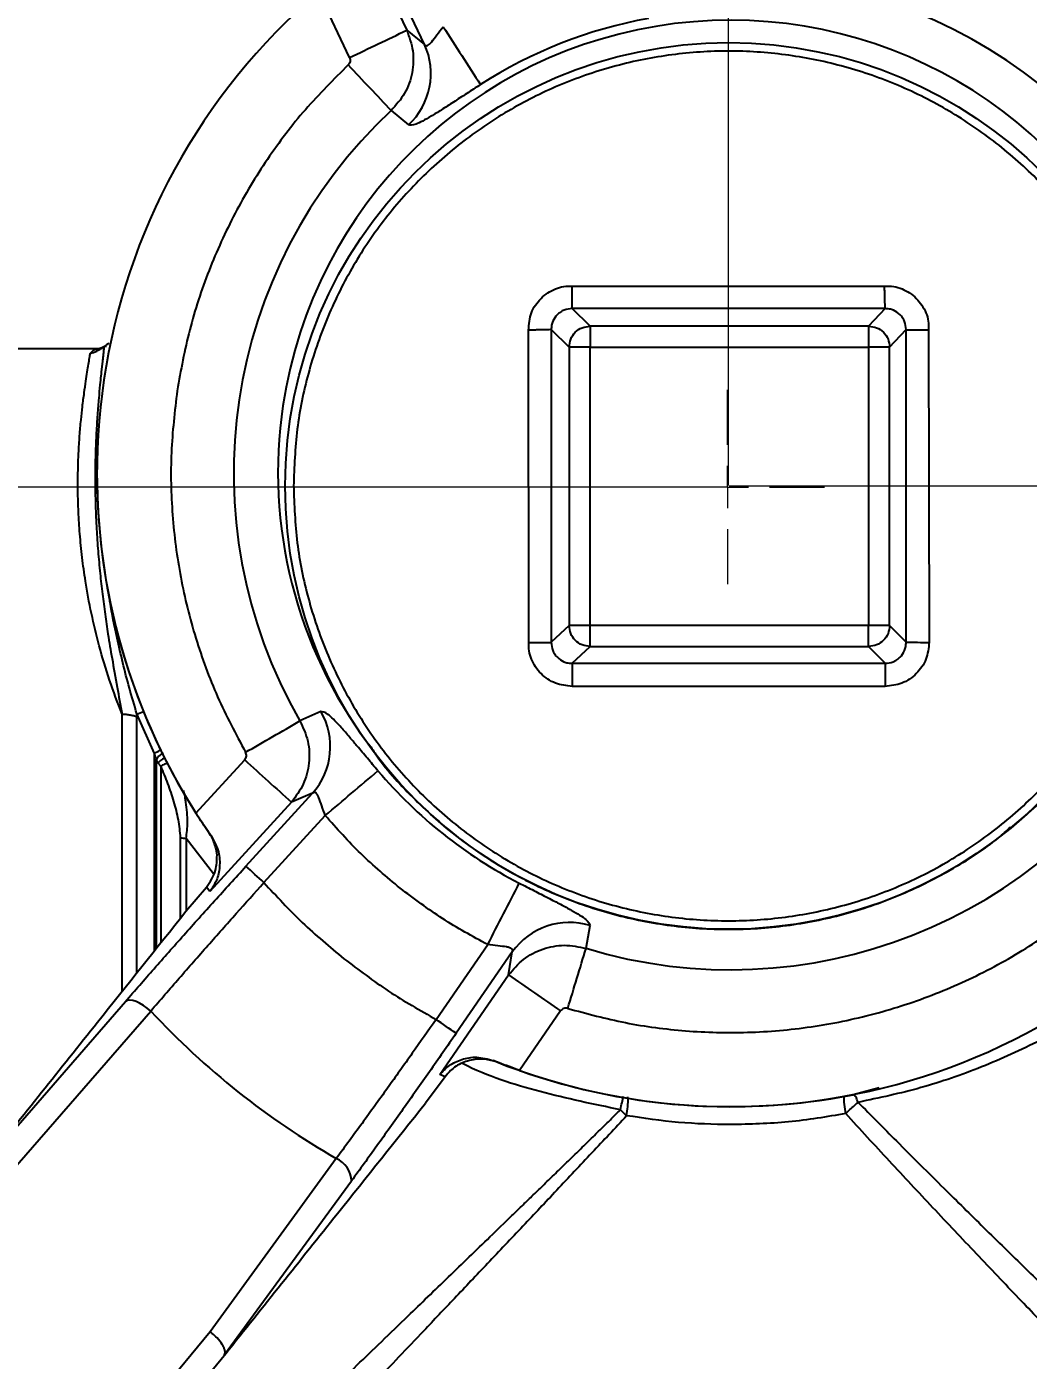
# Model space of a CAD drawing. Header units: millimetres. Extents: x 1852 to 4288, y 681 to 2404.
# Drawn here: x 2819.7 to 2938.3, y 1022.1 to 1180.1 of the extents above; entities that cross this region are included whole.
import ezdxf

# ---------------------------------------------------------------- set-up
doc = ezdxf.new("R2010")
doc.units = ezdxf.units.MM
doc.layers.add('10', color=7, linetype='Continuous', lineweight=0)
doc.layers.add('AM_5', color=3, linetype='Continuous', lineweight=25)
doc.styles.add('SLDTEXTSTYLE1', font='txt.shx', dxfattribs={"width": 0.7, "bigfont": 'gbcbig.shx'})
doc.dimstyles.new('SLDDIMSTYLE12$0', dxfattribs={"dimtxt": 12, "dimasz": 10, "dimexe": 0, "dimexo": 0.0625, "dimgap": 0.875, "dimtad": 1, "dimdec": 1, "dimlfac": 1.8, "dimrnd": 1e-09, "dimzin": 12, "dimdsep": 46, "dimtxsty": 'SLDTEXTSTYLE1', "dimcen": 0.09, "dimdle": 8.16, "dimclrd": 3, "dimclre": 3, "dimadec": 0, "dimazin": 3, "dimtfac": 1, "dimtdec": 1, "dimtofl": 0, "dimtmove": 0, "dimatfit": 3, "dimfxl": 0, "dimfrac": 2, "dimtolj": 1, "dimlwd": 5, "dimlwe": 5, "dimarcsym": 0})
doc.dimstyles.new('SLDDIMSTYLE12$3', dxfattribs={"dimtxt": 12, "dimasz": 10, "dimexe": 0, "dimexo": 0.0625, "dimgap": 0.875, "dimtad": 1, "dimdec": 1, "dimlfac": 1.8, "dimrnd": 1e-09, "dimzin": 12, "dimdsep": 46, "dimtxsty": 'SLDTEXTSTYLE1', "dimcen": 0.09, "dimdle": 8.16, "dimclrd": 3, "dimclre": 3, "dimadec": 0, "dimazin": 3, "dimtfac": 1, "dimtdec": 1, "dimtofl": 0, "dimtmove": 0, "dimatfit": 3, "dimfxl": 0, "dimfrac": 2, "dimtolj": 1, "dimlwd": 5, "dimlwe": 5, "dimarcsym": 0})

# ---------------------------------------------------------------- blocks, each defined once
blk = doc.blocks.new('SW_CENTERMARKSYMBOL_47')
at = {"layer": '10', "color": 0}
for p, q in [((0, 0.5), (0, 1.15)), ((0, 0), (0, 0.25)), ((-0.5, 0), (-1.15, 0)), ((0, 0), (-0.25, 0)), ((0, 0), (0, -0.25)), ((0, 0), (0.25, 0)), ((0.5, 0), (1.15, 0)), ((0, -0.5), (0, -1.15))]:
    blk.add_line(p, q, dxfattribs=at)
blk = doc.blocks.new('*D95')
at = {"layer": 'AM_5', "color": 3, "linetype": 'Continuous', "lineweight": 5, "transparency": 16777216}
for p, q in [((2780.03, 1160.2), (2780.03, 1310.02)), ((2892.8, 1310.02), (2790.03, 1310.02))]:
    blk.add_line(p, q, dxfattribs=at)
at = {"layer": 'AM_5', "color": 3, "lineweight": 5, "transparency": 16777216}
blk.add_line((2902.8, 1125.73), (2902.8, 1310.02), dxfattribs=at)
at = {"layer": 'AM_5', "color": 3, "transparency": 16777216}
for points in [[(2790.03, 1311.68), (2790.03, 1308.35), (2780.03, 1310.02)], [(2892.8, 1311.68), (2892.8, 1308.35), (2902.8, 1310.02)]]:
    blk.add_solid(points, dxfattribs=at)
at = {"layer": 'Defpoints', "color": 0, "transparency": 16777216}
for p in [(2780.03, 1310.02), (2780.03, 1160.13), (2902.8, 1125.67)]:
    blk.add_point(p, dxfattribs=at)
at = {"layer": 'AM_5', "color": 0, "transparency": 16777216, "insert": (2841.41, 1316.89), "char_height": 12, "attachment_point": 5, "style": 'SLDTEXTSTYLE1'}
blk.add_mtext('\\A1;123', dxfattribs=at)
blk = doc.blocks.new('*D96')
at = {"layer": 'AM_5', "color": 3, "lineweight": 5, "transparency": 16777216}
blk.add_line((2902.79, 1126.17), (2902.79, 1309.27), dxfattribs=at)
at = {"layer": 'AM_5', "color": 3, "linetype": 'Continuous', "lineweight": 5, "transparency": 16777216}
for p, q in [((2912.79, 1309.27), (3070.03, 1309.27)), ((3080.03, 1199.96), (3080.03, 1309.27))]:
    blk.add_line(p, q, dxfattribs=at)
at = {"layer": 'AM_5', "color": 3, "transparency": 16777216}
for points in [[(2912.79, 1310.93), (2912.79, 1307.6), (2902.79, 1309.27)], [(3070.03, 1310.93), (3070.03, 1307.6), (3080.03, 1309.27)]]:
    blk.add_solid(points, dxfattribs=at)
at = {"layer": 'Defpoints', "color": 0, "transparency": 16777216}
for p in [(3080.03, 1309.27), (3080.03, 1199.9), (2902.79, 1126.11)]:
    blk.add_point(p, dxfattribs=at)
at = {"layer": 'AM_5', "color": 0, "transparency": 16777216, "insert": (2991.41, 1316.14), "char_height": 12, "attachment_point": 5, "style": 'SLDTEXTSTYLE1'}
blk.add_mtext('\\A1;178', dxfattribs=at)
blk = doc.blocks.new('*D79')
at = {"layer": 'AM_5', "color": 3, "lineweight": 5, "transparency": 16777216}
blk.add_line((3196, 1243.11), (3227.25, 1243.11), dxfattribs=at)
at = {"layer": 'AM_5', "color": 3, "linetype": 'Continuous', "lineweight": 5, "transparency": 16777216}
for p, q in [((3227.25, 1233.11), (3227.25, 1135.67)), ((2902.86, 1125.67), (3227.25, 1125.67))]:
    blk.add_line(p, q, dxfattribs=at)
at = {"layer": 'AM_5', "color": 3, "transparency": 16777216}
for points in [[(3225.58, 1233.11), (3228.91, 1233.11), (3227.25, 1243.11)], [(3225.58, 1135.67), (3228.91, 1135.67), (3227.25, 1125.67)]]:
    blk.add_solid(points, dxfattribs=at)
at = {"layer": 'Defpoints', "color": 0, "transparency": 16777216}
for p in [(3195.94, 1243.11), (2902.8, 1125.67), (3227.25, 1125.67)]:
    blk.add_point(p, dxfattribs=at)
at = {"layer": 'AM_5', "color": 0, "transparency": 16777216, "insert": (3220.37, 1184.39), "char_height": 12, "attachment_point": 5, "rotation": 90, "style": 'SLDTEXTSTYLE1'}
blk.add_mtext('\\A1;115', dxfattribs=at)
blk = doc.blocks.new('*D99')
at = {"layer": 'AM_5', "color": 3, "lineweight": 5, "transparency": 16777216}
blk.add_line((2902.72, 1125.53), (2714.73, 1125.53), dxfattribs=at)
at = {"layer": 'AM_5', "color": 3, "linetype": 'Continuous', "lineweight": 5, "transparency": 16777216}
for p, q in [((2714.73, 1115.53), (2714.73, 893.92)), ((2856.98, 883.92), (2714.73, 883.92))]:
    blk.add_line(p, q, dxfattribs=at)
at = {"layer": 'AM_5', "color": 3, "transparency": 16777216}
for points in [[(2713.06, 1115.53), (2716.4, 1115.53), (2714.73, 1125.53)], [(2713.06, 893.92), (2716.4, 893.92), (2714.73, 883.92)]]:
    blk.add_solid(points, dxfattribs=at)
at = {"layer": 'Defpoints', "color": 0, "transparency": 16777216}
for p in [(2902.79, 1125.53), (2714.73, 883.92), (2857.04, 883.92)]:
    blk.add_point(p, dxfattribs=at)
at = {"layer": 'AM_5', "color": 0, "transparency": 16777216, "insert": (2707.85, 951.2), "char_height": 12, "attachment_point": 5, "rotation": 90, "style": 'SLDTEXTSTYLE1'}
blk.add_mtext('\\A1;245', dxfattribs=at)
blk = doc.blocks.new('*D80')
at = {"layer": 'AM_5', "color": 3, "linetype": 'Continuous', "lineweight": 5, "transparency": 16777216}
blk.add_line((3049.22, 1294.37), (3023.41, 1262.32), dxfattribs=at)
at = {"layer": 'AM_5', "color": 3, "lineweight": 5, "transparency": 16777216}
for p, q in [((2970.01, 1196.12), (2970.19, 1196.12)), ((2970.1, 1196.03), (2970.1, 1196.21))]:
    blk.add_line(p, q, dxfattribs=at)
at = {"layer": 'AM_5', "color": 3, "transparency": 16777216}
blk.add_solid([(3022.11, 1263.37), (3024.71, 1261.28), (3017.14, 1254.53)], dxfattribs=at)
at = {"layer": 'Defpoints', "color": 0, "transparency": 16777216}
for p in [(3017.14, 1254.53), (2923.05, 1137.71)]:
    blk.add_point(p, dxfattribs=at)
at = {"layer": 'AM_5', "color": 0, "transparency": 16777216, "insert": (3034.1, 1286.55), "char_height": 12, "attachment_point": 5, "rotation": 51.1543, "style": 'SLDTEXTSTYLE1'}
blk.add_mtext('\\A1;%%C420', dxfattribs=at)

msp = doc.modelspace()

# ---------------------------------------------------------------- linework, layer by layer
at = {"color": 7, "linetype": 'Continuous', "lineweight": 25}
for p, q in [((2858.56, 1192.58), (2864.703, 1179.639)), ((2866.798, 1177.965), (2861.78, 1188.536)), ((2857.94, 1176.414), (2854.267, 1184.153)), ((2864.703, 1179.639), (2866.798, 1177.965)), ((2862.85, 1170.124), (2864.904, 1168.425)), ((2884.294, 1149.331), (2921.264, 1149.344)), ((2886.405, 1144.601), (2884.294, 1146.668)), ((2921.328, 1146.668), (2884.294, 1146.668)), ((2921.328, 1146.668), (2919.38, 1144.601)), ((2879.147, 1107.142), (2879.112, 1144.115)), ((2881.807, 1144.181), (2883.918, 1142.114)), ((2881.807, 1144.181), (2881.807, 1107.147)), ((2919.38, 1144.601), (2886.405, 1144.601)), ((2921.868, 1142.114), (2923.812, 1144.177)), ((2923.812, 1107.152), (2923.812, 1144.177)), ((2926.474, 1144.171), (2926.55, 1107.146)), ((2828.938, 1142.209), (2829.025, 1142.216)), ((2829.025, 1142.216), (2829.147, 1142.226)), ((2829.238, 1142.436), (2829.23, 1142.33)), ((2883.918, 1142.114), (2883.918, 1109.139)), ((2886.405, 1109.144), (2886.405, 1142.119)), ((2886.405, 1142.119), (2919.38, 1142.119)), ((2919.38, 1142.119), (2919.38, 1109.144)), ((2921.868, 1109.139), (2921.868, 1142.114)), ((2828.001, 1141.901), (2817.855, 1141.901)), ((2850.301, 1125.8), (2850.301, 1125.792)), ((2883.918, 1109.139), (2881.807, 1107.147)), ((2919.38, 1109.144), (2886.405, 1109.144)), ((2923.812, 1107.152), (2921.868, 1109.139)), ((2884.298, 1104.663), (2886.405, 1106.65)), ((2886.405, 1106.65), (2919.38, 1106.65)), ((2919.38, 1106.65), (2921.324, 1104.663)), ((2884.298, 1104.663), (2921.324, 1104.663)), ((2921.324, 1101.92), (2884.298, 1101.92)), ((2832.759, 1098.331), (2832.758, 1098.66)), ((2834.84, 1094), (2832.758, 1098.66)), ((2854.528, 1098.95), (2852.054, 1097.846)), ((2834.84, 1093.97), (2834.84, 1094)), ((2834.849, 1093.967), (2834.84, 1094)), ((2835.288, 1092.854), (2835.09, 1093.135)), ((2839.745, 1086.912), (2845.517, 1093.238)), ((2835.589, 1092.47), (2835.288, 1092.854)), ((2845.664, 1080.632), (2853.551, 1089.275)), ((2853.551, 1089.275), (2851.047, 1088.207)), ((2851.047, 1088.207), (2841.393, 1077.629)), ((2847.795, 1078.692), (2855.047, 1086.639)), ((2841.826, 1079.711), (2838.576, 1083.929)), ((2841.344, 1084.49), (2841.568, 1084.183)), ((2842.124, 1082.698), (2842.121, 1082.702)), ((2842.236, 1081.945), (2842.124, 1082.698)), ((2838.563, 1075.298), (2841.006, 1078.159)), ((2841.393, 1077.629), (2841.006, 1078.159)), ((2885.923, 1070.911), (2886.402, 1073.6)), ((2868.173, 1062.486), (2874.283, 1071.341)), ((2877.194, 1070.472), (2870.549, 1060.842)), ((2876.757, 1067.761), (2877.194, 1070.472)), ((2868.624, 1055.974), (2876.757, 1067.761)), ((2814.72, 1045.388), (2831.405, 1064.625)), ((2817.74, 1044.321), (2834.397, 1063.483)), ((2882.918, 1063.493), (2878.055, 1056.446)), ((2873.929, 1057.787), (2872.998, 1057.788)), ((2873.934, 1057.785), (2873.929, 1057.787)), ((2875.346, 1057.449), (2873.934, 1057.785)), ((2874.983, 1057.609), (2875.346, 1057.449)), ((2869.245, 1055.7), (2866.916, 1052.561)), ((2869.245, 1055.7), (2868.624, 1055.974)), ((2920.62, 1054.391), (2917.545, 1053.573)), ((2917.545, 1053.573), (2917.545, 1053.573)), ((2890, 1051.784), (2890.451, 1051.359)), ((2890.451, 1051.359), (2890.725, 1051.088)), ((2916.664, 1051.334), (2916.974, 1051.637)), ((2856.362, 1046.014), (2841.418, 1025.49)), ((2843.142, 1022.784), (2858.153, 1043.353)), ((2841.418, 1025.49), (2819.705, 999.205)), ((2826.839, 1003.074), (2843.28, 1022.932))]:
    msp.add_line(p, q, dxfattribs=at)
at = {"color": 7, "linetype": 'Continuous', "lineweight": 25, "flags": 128}
for points in [[(2886.405, 1144.601), (2886.405, 1144.513), (2886.405, 1144.344), (2886.405, 1144.101), (2886.405, 1143.791), (2886.405, 1143.425), (2886.405, 1143.015), (2886.405, 1142.575), (2886.405, 1142.119)], [(2919.38, 1144.601), (2919.38, 1144.513), (2919.38, 1144.344), (2919.38, 1144.101), (2919.38, 1143.791), (2919.38, 1143.425), (2919.38, 1143.015), (2919.38, 1142.575), (2919.38, 1142.119)], [(2886.405, 1106.65), (2886.405, 1106.737), (2886.405, 1106.906), (2886.405, 1107.15), (2886.405, 1107.461), (2886.405, 1107.83), (2886.405, 1108.242), (2886.405, 1108.685), (2886.405, 1109.144)], [(2919.38, 1106.65), (2919.38, 1106.737), (2919.38, 1106.906), (2919.38, 1107.15), (2919.38, 1107.461), (2919.38, 1107.83), (2919.38, 1108.242), (2919.38, 1108.685), (2919.38, 1109.144)], [(2884.298, 1104.663), (2884.298, 1104.567), (2884.298, 1104.382), (2884.298, 1104.114), (2884.298, 1103.771), (2884.298, 1103.366), (2884.298, 1102.912), (2884.298, 1102.425), (2884.298, 1101.92)], [(2921.324, 1104.663), (2921.324, 1104.567), (2921.324, 1104.382), (2921.324, 1104.114), (2921.324, 1103.771), (2921.324, 1103.366), (2921.324, 1102.912), (2921.324, 1102.425), (2921.324, 1101.92)], [(2830.991, 1065.808), (2830.991, 1068.813), (2830.991, 1073.946), (2830.991, 1079.046), (2830.991, 1084.089), (2830.991, 1089.051), (2830.991, 1093.909), (2830.991, 1098.64)], [(2832.759, 1068.028), (2832.759, 1068.036), (2832.759, 1073.248), (2832.759, 1078.428), (2832.759, 1083.552), (2832.759, 1088.593), (2832.759, 1093.528), (2832.759, 1098.331)], [(2834.84, 1070.642), (2834.84, 1074.234), (2834.84, 1079.286), (2834.84, 1084.275), (2834.84, 1089.179), (2834.84, 1093.97)], [(2835.09, 1070.955), (2835.09, 1073.683), (2835.09, 1078.656), (2835.09, 1083.572), (2835.09, 1088.406), (2835.09, 1093.135)], [(2835.589, 1092.47), (2835.589, 1087.578), (2835.589, 1082.576), (2835.589, 1077.491), (2835.589, 1072.35), (2835.589, 1071.574)], [(2837.921, 1074.513), (2837.921, 1079.069), (2837.921, 1084.002)], [(2838.576, 1083.929), (2838.576, 1079.018), (2838.576, 1075.324)], [(2834.397, 1063.483), (2833.967, 1063.839), (2833.521, 1064.152), (2833.076, 1064.41), (2832.648, 1064.603), (2832.253, 1064.724), (2831.906, 1064.768), (2831.62, 1064.735), (2831.405, 1064.625)]]:
    msp.add_lwpolyline(points, dxfattribs=at)
at = {"color": 7, "linetype": 'Continuous', "lineweight": 25}
msp.add_circle((2902.801, 1125.667), 52.5, dxfattribs=at)
for centre, radius, start, end in [((2903.027, 1127.167), 75, 10.54851, 92.46086), ((2903.027, 1127.178), 58.809, 13.09228, 89.91829), ((2903.027, 1127.167), 75, 130.5515, 212.46111), ((2903.027, 1127.258), 53.574, 308.26934, 171.50515), ((4861.59, 2461.308), 2368.967, 212.741266, 212.938789), ((2903.027, 1127.241), 54.664, 100.22856, 122.78193), ((2381.034, 2185.341), 1115.963, 295.299462, 295.684155), ((2859.279, 1174.5), 8.279, 312.79782, 24.74766), ((4106.149, 2341.329), 1708.073, 223.040922, 223.289717), ((2903.026, 1127.178), 58.809, 133.09211, 209.9183), ((2885.866, 776.583), 365.536, 89.91553, 90.30529), ((2919.925, 782.332), 359.787, 89.69056, 90.08686), ((2903.027, 1127.258), 53.574, 171.50512, 216.90515), ((2903.027, 1127.154), 75, 179.85416, 214.67082), ((2885.866, 743.608), 365.536, 89.91553, 90.30529), ((2919.925, 749.357), 359.787, 89.69056, 90.08686), ((2925.95, 1502.912), 395.766, 269.69056, 270.08686), ((2821.721, 1127.952), 31.302, 290.645, 292.15846), ((2167.276, 2275.995), 1362.702, 299.853963, 300.166528), ((2847.377, 1094.785), 8.275, 318.25455, 30.22182), ((2903.027, 1127.178), 58.81, 253.09221, 329.91815), ((2834.443, 1092.91), 1.132, 68.96163, 69.4452), ((3756.213, 2088.786), 1349.252, 227.54871, 227.866183), ((1754.173, 2390.637), 1706.557, 310.172067, 310.447019), ((2903.027, 1127.241), 54.664, 220.22866, 242.78205), ((2903.027, 1127.167), 75, 250.55137, 332.45778), ((2496.621, 694.97), 520.16, 47.53594, 47.85337), ((330.763, 2381.436), 2861.092, 332.748286, 332.912361), ((2883.953, 1065.693), 8.278, 72.79245, 144.73438), ((-1039.872, 2258.062), 4101.365, 343.070862, 343.174801), ((3575.928, 2070.648), 1222.547, 235.11742, 235.46867), ((2903.027, 1127.235), 93.672, 222.88982, 240.12065), ((2601.188, 674.289), 471.146, 55.13015, 55.48148), ((2903.027, 1127.154), 75, 248.34145, 281.16149), ((2855.096, 1043.23), 3.059, 2.31011, 65.56225)]:
    msp.add_arc(centre, radius, start, end, dxfattribs=at)
for points, knots in [([(2902.594, 956.935), (2905.154, 956.96), (2908.734, 956.995), (2914.004, 957.274), (2918.468, 957.609), (2923.784, 958.175), (2929.353, 958.948), (2935.167, 959.958), (2941.138, 961.214), (2947.214, 962.725), (2953.352, 964.495), (2959.517, 966.53), (2965.681, 968.829), (2971.817, 971.394), (2977.906, 974.225), (2983.925, 977.319), (2989.858, 980.673), (2995.687, 984.285), (3001.397, 988.151), (3006.972, 992.265), (3012.4, 996.622), (3017.665, 1001.216), (3022.757, 1006.041), (3027.661, 1011.089), (3032.368, 1016.352), (3036.866, 1021.822), (3041.144, 1027.49), (3045.193, 1033.347), (3049.003, 1039.384), (3052.564, 1045.589), (3055.87, 1051.954), (3058.91, 1058.467), (3061.68, 1065.116), (3064.17, 1071.89), (3066.375, 1078.778), (3068.29, 1085.767), (3069.909, 1092.844), (3071.226, 1099.998), (3072.239, 1107.215), (3072.944, 1114.482), (3073.337, 1121.786), (3073.415, 1129.114), (3073.178, 1136.452), (3072.624, 1143.787), (3071.752, 1151.105), (3070.562, 1158.392), (3069.054, 1165.634), (3067.229, 1172.819), (3065.088, 1179.932), (3062.634, 1186.959), (3059.87, 1193.888), (3056.797, 1200.704), (3053.42, 1207.395), (3049.742, 1213.947), (3045.768, 1220.347), (3041.503, 1226.582), (3036.952, 1232.64), (3032.12, 1238.508), (3027.013, 1244.175), (3021.637, 1249.627), (3016.19, 1254.675), (3010.717, 1259.327), (3005.258, 1263.597), (2999.633, 1267.639), (2993.852, 1271.447), (2987.924, 1275.016), (2981.862, 1278.338), (2975.676, 1281.408), (2969.38, 1284.221), (2962.986, 1286.773), (2956.511, 1289.059), (2949.973, 1291.076), (2943.398, 1292.818), (2936.825, 1294.283), (2930.331, 1295.465), (2924.042, 1296.362), (2918.518, 1296.945), (2913.635, 1297.313), (2908.811, 1297.552), (2902.837, 1297.67), (2897.32, 1297.559), (2892.051, 1297.287), (2887.587, 1296.95), (2882.27, 1296.385), (2876.701, 1295.612), (2870.888, 1294.602), (2864.917, 1293.345), (2858.841, 1291.835), (2852.703, 1290.064), (2846.538, 1288.03), (2840.374, 1285.73), (2834.237, 1283.165), (2828.149, 1280.335), (2822.13, 1277.241), (2816.197, 1273.886), (2810.368, 1270.274), (2804.658, 1266.409), (2799.082, 1262.295), (2793.655, 1257.937), (2788.389, 1253.343), (2783.298, 1248.519), (2778.393, 1243.471), (2773.686, 1238.208), (2769.189, 1232.738), (2764.91, 1227.07), (2760.862, 1221.213), (2757.052, 1215.176), (2753.49, 1208.97), (2750.185, 1202.605), (2747.143, 1196.093), (2744.381, 1189.442), (2742.044, 1183.16), (2740.765, 1179.055), (2740.202, 1177.246)], [0, 0, 0, 0, 0.01020738, 0.01427401, 0.02103699, 0.02805607, 0.03558666, 0.0434511, 0.05157826, 0.05991132, 0.06840986, 0.07704394, 0.08579098, 0.09463359, 0.10355821, 0.11255405, 0.12161242, 0.13072624, 0.1398897, 0.14909794, 0.15834689, 0.16763314, 0.17695375, 0.18630622, 0.19568842, 0.20509849, 0.21453484, 0.22399606, 0.23348097, 0.24298851, 0.25251779, 0.26206801, 0.27163852, 0.28122873, 0.29083816, 0.30046642, 0.31011319, 0.31977821, 0.32946132, 0.33916239, 0.34888138, 0.35861831, 0.36837328, 0.37814642, 0.38793798, 0.39774825, 0.40757761, 0.41742653, 0.42729557, 0.4371854, 0.4470968, 0.45703069, 0.46698816, 0.47697044, 0.48697902, 0.49701559, 0.50708218, 0.51718117, 0.52731537, 0.53748817, 0.54770366, 0.5569145, 0.56612256, 0.57532659, 0.5845258, 0.59371913, 0.60290519, 0.61208206, 0.62124705, 0.63039624, 0.63952364, 0.64861966, 0.65766788, 0.66663751, 0.67546331, 0.68397889, 0.69196332, 0.69760555, 0.70350123, 0.71121989, 0.72142727, 0.72549391, 0.73225688, 0.73927596, 0.74680655, 0.754671, 0.76279816, 0.77113122, 0.77962976, 0.78826384, 0.79701087, 0.80585349, 0.81477811, 0.82377394, 0.83283231, 0.84194614, 0.85110959, 0.86031783, 0.86956679, 0.87885303, 0.88817364, 0.89752611, 0.90690831, 0.91631839, 0.92575473, 0.93521596, 0.94470086, 0.95420841, 0.96373768, 0.97328791, 0.98285841, 0.99244862, 1, 1, 1, 1]), ([(2903.41, 1277.624), (2905.811, 1277.587), (2909.169, 1277.535), (2914.112, 1277.231), (2918.301, 1276.874), (2923.288, 1276.283), (2928.509, 1275.483), (2933.955, 1274.445), (2939.543, 1273.162), (2945.223, 1271.623), (2950.951, 1269.825), (2956.694, 1267.765), (2962.425, 1265.441), (2968.117, 1262.853), (2973.749, 1260.003), (2979.301, 1256.893), (2984.754, 1253.527), (2990.091, 1249.907), (2995.297, 1246.04), (3000.356, 1241.932), (3005.254, 1237.587), (3009.977, 1233.015), (3014.513, 1228.221), (3018.849, 1223.216), (3022.974, 1218.007), (3026.876, 1212.603), (3030.545, 1207.016), (3033.972, 1201.255), (3037.146, 1195.331), (3040.06, 1189.256), (3042.704, 1183.041), (3045.072, 1176.699), (3047.157, 1170.242), (3048.952, 1163.683), (3050.452, 1157.034), (3051.65, 1150.31), (3052.547, 1143.525), (3053.122, 1136.691), (3053.397, 1130.624), (3053.345, 1126.84), (3053.324, 1125.347)], [0, 0, 0, 0, 0.0302952, 0.0423856, 0.0624901, 0.08336, 0.1057536, 0.1291426, 0.1533151, 0.1781023, 0.2033838, 0.2290707, 0.2550958, 0.2814075, 0.3079654, 0.3347376, 0.3616982, 0.3888263, 0.4161047, 0.4435189, 0.4710571, 0.4987089, 0.526466, 0.5543209, 0.5822674, 0.6103001, 0.6384144, 0.6666062, 0.6948723, 0.7232096, 0.7516156, 0.7800883, 0.8086258, 0.8372268, 0.86589, 0.8946146, 0.9234, 0.9522458, 0.9811519, 1, 1, 1, 1]), ([(2794.443, 1023.343), (2793.482, 1024.343), (2790.993, 1026.936), (2787.211, 1031.349), (2783.08, 1036.552), (2779.179, 1041.957), (2775.509, 1047.544), (2772.083, 1053.305), (2768.909, 1059.228), (2765.995, 1065.304), (2763.35, 1071.518), (2760.982, 1077.861), (2758.898, 1084.318), (2757.103, 1090.877), (2755.603, 1097.525), (2754.404, 1104.249), (2753.51, 1111.035), (2752.924, 1117.869), (2752.651, 1124.737), (2752.692, 1131.624), (2753.049, 1138.517), (2753.724, 1145.401), (2754.718, 1152.261), (2756.029, 1159.083), (2757.658, 1165.852), (2759.604, 1172.554), (2761.864, 1179.173), (2764.436, 1185.697), (2767.317, 1192.11), (2770.503, 1198.397), (2773.991, 1204.546), (2777.776, 1210.542), (2781.852, 1216.371), (2786.215, 1222.02), (2790.859, 1227.476), (2795.778, 1232.725), (2800.787, 1237.581), (2805.842, 1242.053), (2810.901, 1246.151), (2816.127, 1250.027), (2821.521, 1253.658), (2825.997, 1256.456), (2828.722, 1257.952), (2829.548, 1258.406)], [0, 0, 0, 0, 0.0151775, 0.0393292, 0.0635604, 0.0878663, 0.1122429, 0.1366868, 0.161195, 0.1857649, 0.2103945, 0.2350819, 0.2598255, 0.2846241, 0.3094766, 0.3343824, 0.3593409, 0.3843518, 0.409415, 0.4345306, 0.4596989, 0.4849206, 0.5101965, 0.5355275, 0.5609152, 0.5863611, 0.6118672, 0.6374358, 0.6630699, 0.6887726, 0.714548, 0.7404006, 0.7663359, 0.7923603, 0.8184816, 0.8447092, 0.8710544, 0.8948026, 0.918543, 0.942272, 0.9659875, 0.9896862, 1, 1, 1, 1]), ([(2967.541, 1142.168), (2966.94, 1144.435), (2965.725, 1149.02), (2962.953, 1155.671), (2959.438, 1162.148), (2955.123, 1168.304), (2950.062, 1174.011), (2944.347, 1179.121), (2938.082, 1183.538), (2931.383, 1187.184), (2924.413, 1190.003), (2917.311, 1191.969), (2910.207, 1193.173), (2905.466, 1193.325), (2903.121, 1193.401)], [0, 0, 0, 0, 0.079193, 0.1601594, 0.2427828, 0.3278545, 0.4136411, 0.5, 0.5863536, 0.6721403, 0.7572171, 0.8398354, 0.9208043, 1, 1, 1, 1]), ([(2866.798, 1177.965), (2866.849, 1177.905), (2866.949, 1177.787), (2867.155, 1177.804), (2867.392, 1177.972), (2867.752, 1178.369), (2868.269, 1179.095), (2868.754, 1179.736), (2869, 1180.061)], [0, 0, 0, 0, 0.1251651, 0.2440023, 0.362149, 0.4834229, 0.7377951, 1, 1, 1, 1]), ([(2864.703, 1179.639), (2864.994, 1178.83), (2865.577, 1177.209), (2865.439, 1174.586), (2864.588, 1172.084), (2863.43, 1170.778), (2862.85, 1170.124)], [0, 0, 0, 0, 0.248705, 0.4981896, 0.7483774, 1, 1, 1, 1]), ([(2857.776, 1175.534), (2856.041, 1173.803), (2852.557, 1170.329), (2848.093, 1164.402), (2844.254, 1158.022), (2841.182, 1151.24), (2838.838, 1144.2), (2837.956, 1139.359), (2837.517, 1136.949)], [0, 0, 0, 0, 0.1654437, 0.332195, 0.5, 0.6677943, 0.834551, 1, 1, 1, 1]), ([(2857.94, 1176.414), (2857.968, 1176.339), (2858.023, 1176.188), (2858.013, 1175.945), (2857.935, 1175.714), (2857.829, 1175.594), (2857.776, 1175.534)], [0, 0, 0, 0, 0.25014978, 0.49937143, 0.74925837, 1, 1, 1, 1]), ([(2873.429, 1173.199), (2872.882, 1172.846), (2871.775, 1172.131), (2870.209, 1171.114), (2868.78, 1170.19), (2867.556, 1169.428), (2866.548, 1168.853), (2865.477, 1168.338), (2865.133, 1168.39), (2864.904, 1168.425)], [0, 0, 0, 0, 0.1235233, 0.2501507, 0.3747805, 0.5002123, 0.6235234, 0.7497125, 1, 1, 1, 1]), ([(2879.112, 1144.115), (2879.168, 1144.822), (2879.279, 1146.216), (2880.516, 1147.968), (2881.952, 1148.936), (2883.27, 1149.342), (2883.954, 1149.335), (2884.294, 1149.331)], [0, 0, 0, 0, 0.2548061, 0.5030235, 0.7512335, 0.8766037, 1, 1, 1, 1]), ([(2921.328, 1146.668), (2921.327, 1146.732), (2921.325, 1146.863), (2921.311, 1147.456), (2921.295, 1148.139), (2921.279, 1148.779), (2921.269, 1149.15), (2921.264, 1149.344)], [0, 0, 0, 0, 0.2386603, 0.491323, 0.7193143, 0.8531728, 1, 1, 1, 1]), ([(2921.264, 1149.344), (2921.63, 1149.343), (2922.336, 1149.342), (2923.673, 1148.936), (2925.121, 1147.964), (2926.088, 1146.513), (2926.495, 1145.196), (2926.481, 1144.511), (2926.474, 1144.171)], [0, 0, 0, 0, 0.1326034, 0.256109, 0.503904, 0.7516959, 0.877002, 1, 1, 1, 1]), ([(2884.294, 1146.668), (2883.967, 1146.636), (2883.474, 1146.588), (2882.892, 1146.274), (2882.391, 1145.868), (2882.027, 1145.317), (2881.832, 1144.69), (2881.816, 1144.353), (2881.807, 1144.181)], [0, 0, 0, 0, 0.2493138, 0.3761129, 0.5001652, 0.7410461, 0.8682365, 1, 1, 1, 1]), ([(2923.812, 1144.177), (2923.781, 1144.504), (2923.733, 1144.997), (2923.419, 1145.579), (2923.014, 1146.081), (2922.462, 1146.447), (2921.835, 1146.643), (2921.498, 1146.659), (2921.328, 1146.668)], [0, 0, 0, 0, 0.2493268, 0.3762956, 0.5001656, 0.7420044, 0.8689622, 1, 1, 1, 1]), ([(2881.807, 1144.181), (2881.74, 1144.179), (2881.603, 1144.176), (2880.996, 1144.162), (2880.312, 1144.145), (2879.679, 1144.129), (2879.308, 1144.12), (2879.112, 1144.115)], [0, 0, 0, 0, 0.2438999, 0.4992707, 0.7200727, 0.8527413, 1, 1, 1, 1]), ([(2827.222, 1141.367), (2827.49, 1141.447), (2828.031, 1141.607), (2828.478, 1141.907), (2828.703, 1142.058)], [0, 0, 0, 0, 0.4960276, 1, 1, 1, 1]), ([(2828.841, 1142.152), (2828.838, 1142.097), (2828.832, 1141.984), (2828.812, 1141.741), (2828.782, 1141.432), (2828.742, 1141.049), (2828.691, 1140.585), (2828.631, 1140.034), (2828.562, 1139.409), (2828.477, 1138.625), (2828.367, 1137.555), (2828.226, 1136.049), (2828.075, 1134.156), (2827.939, 1131.954), (2827.836, 1129.413), (2827.796, 1126.547), (2827.84, 1123.548), (2827.962, 1120.688), (2828.145, 1117.986), (2828.378, 1115.414), (2828.657, 1112.912), (2828.969, 1110.518), (2829.347, 1107.977), (2829.827, 1105.11), (2830.405, 1101.939), (2830.8, 1099.715), (2830.991, 1098.64)], [0, 0, 0, 0, 0.0257976, 0.0525021, 0.0801114, 0.1086272, 0.1380565, 0.1683988, 0.199647, 0.2289254, 0.270324, 0.3238538, 0.3815482, 0.4374253, 0.4959393, 0.5596207, 0.6187306, 0.6691438, 0.7133369, 0.7562168, 0.7942673, 0.8305957, 0.8651667, 0.9070886, 0.9551301, 1, 1, 1, 1]), ([(2828.848, 1142.166), (2828.733, 1142.094), (2828.466, 1141.928), (2828.169, 1141.911), (2828, 1141.901)], [0, 0, 0, 0, 0.4312617, 1, 1, 1, 1]), ([(2828.703, 1142.058), (2828.723, 1142.073), (2828.749, 1142.092), (2828.799, 1142.125), (2828.824, 1142.141), (2828.835, 1142.149), (2828.841, 1142.152)], [0, 0, 0, 0, 0.6302652, 0.8372339, 0.9218731, 1, 1, 1, 1]), ([(2828.938, 1142.209), (2828.922, 1142.2), (2828.889, 1142.181), (2828.857, 1142.162), (2828.841, 1142.152)], [0, 0, 0, 0, 0.5015917, 1, 1, 1, 1]), ([(2829.461, 1142.536), (2829.398, 1142.516), (2829.321, 1142.492), (2829.142, 1142.35), (2829.075, 1142.299), (2829.029, 1142.266), (2828.995, 1142.244), (2828.965, 1142.225), (2828.947, 1142.214), (2828.938, 1142.209)], [0, 0, 0, 0, 0.68680521, 0.84065517, 0.91063067, 0.9556871, 0.97981517, 0.98992374, 1, 1, 1, 1]), ([(2830.991, 1098.64), (2830.481, 1099.986), (2829.45, 1102.707), (2828.269, 1106.696), (2827.324, 1110.622), (2826.684, 1114.111), (2826.253, 1117.246), (2825.983, 1119.99), (2825.823, 1122.614), (2825.755, 1125.127), (2825.768, 1127.436), (2825.846, 1129.624), (2825.97, 1131.628), (2826.13, 1133.461), (2826.316, 1135.172), (2826.513, 1136.712), (2826.71, 1138.07), (2826.885, 1139.195), (2827.034, 1140.123), (2827.153, 1140.868), (2827.199, 1141.204), (2827.222, 1141.367)], [0, 0, 0, 0, 0.061871, 0.1250645, 0.1864714, 0.2501378, 0.2985674, 0.3490617, 0.3985754, 0.4478077, 0.5000979, 0.5463983, 0.5979911, 0.6485796, 0.6949368, 0.750549, 0.802481, 0.8511011, 0.9012638, 0.9521004, 1, 1, 1, 1]), ([(2827.222, 1141.367), (2827.376, 1141.532), (2827.665, 1141.842), (2827.894, 1141.874), (2828.001, 1141.889)], [0, 0, 0, 0, 0.5314607, 1, 1, 1, 1]), ([(2837.517, 1136.949), (2837.233, 1134.515), (2836.662, 1129.628), (2836.846, 1122.21), (2837.802, 1114.826), (2839.609, 1107.603), (2842.147, 1100.63), (2844.463, 1096.29), (2845.617, 1094.128)], [0, 0, 0, 0, 0.16544369, 0.33219497, 0.49999998, 0.6677943, 0.83455097, 1, 1, 1, 1]), ([(2732.724, 1128.427), (2732.708, 1127.435), (2732.652, 1123.996), (2732.888, 1118.107), (2733.427, 1110.773), (2734.303, 1103.455), (2735.493, 1096.168), (2737.001, 1088.925), (2738.826, 1081.741), (2740.966, 1074.628), (2743.42, 1067.6), (2746.185, 1060.672), (2749.258, 1053.855), (2752.635, 1047.165), (2756.313, 1040.613), (2760.286, 1034.213), (2764.551, 1027.978), (2769.102, 1021.919), (2773.934, 1016.051), (2779.041, 1010.385), (2784.418, 1004.932), (2789.865, 999.885), (2795.338, 995.232), (2800.796, 990.963), (2806.421, 986.921), (2812.203, 983.112), (2818.13, 979.544), (2824.193, 976.222), (2830.378, 973.152), (2836.675, 970.338), (2843.069, 967.786), (2849.544, 965.5), (2856.082, 963.484), (2862.657, 961.741), (2869.229, 960.277), (2875.723, 959.095), (2882.013, 958.198), (2887.536, 957.614), (2892.419, 957.248), (2897.243, 957.001), (2900.658, 956.959), (2902.594, 956.935)], [0, 0, 0, 0, 0.01109766, 0.03845632, 0.06586598, 0.09332727, 0.12084104, 0.14840835, 0.17603052, 0.20370911, 0.23144601, 0.25924341, 0.28710389, 0.31503048, 0.34302669, 0.37109662, 0.39924508, 0.42747773, 0.45580122, 0.48422349, 0.51275401, 0.54140426, 0.56723687, 0.59306169, 0.61887522, 0.6446752, 0.67045871, 0.69622182, 0.72195917, 0.74766321, 0.77332291, 0.7989215, 0.8244321, 0.84980864, 0.87496476, 0.89971751, 0.9236002, 0.94599323, 0.96181736, 0.97835234, 1, 1, 1, 1]), ([(2832.758, 1098.66), (2832.453, 1099.688), (2831.839, 1101.761), (2831.07, 1104.739), (2830.289, 1108.144), (2829.755, 1110.752), (2829.529, 1112.294), (2829.499, 1112.496)], [0, 0, 0, 0, 0.2086078, 0.4204927, 0.6329881, 0.9518433, 1, 1, 1, 1]), ([(2884.298, 1101.92), (2883.615, 1101.998), (2882.249, 1102.153), (2880.505, 1103.357), (2879.535, 1104.798), (2879.127, 1106.117), (2879.14, 1106.803), (2879.147, 1107.142)], [0, 0, 0, 0, 0.2495155, 0.4993463, 0.7494031, 0.8758585, 1, 1, 1, 1]), ([(2879.147, 1107.142), (2879.466, 1107.142), (2880.126, 1107.142), (2880.983, 1107.144), (2881.608, 1107.145), (2881.743, 1107.147), (2881.807, 1107.147)], [0, 0, 0, 0, 0.2426841, 0.5013251, 0.7592367, 1, 1, 1, 1]), ([(2881.807, 1107.147), (2881.839, 1106.82), (2881.888, 1106.327), (2882.204, 1105.746), (2882.61, 1105.246), (2883.161, 1104.883), (2883.788, 1104.687), (2884.126, 1104.671), (2884.298, 1104.663)], [0, 0, 0, 0, 0.2493016, 0.375853, 0.5001539, 0.7402565, 0.8676627, 1, 1, 1, 1]), ([(2921.324, 1104.663), (2921.651, 1104.695), (2922.144, 1104.743), (2922.725, 1105.059), (2923.226, 1105.464), (2923.591, 1106.016), (2923.787, 1106.643), (2923.804, 1106.98), (2923.812, 1107.152)], [0, 0, 0, 0, 0.2493148, 0.376036, 0.5001542, 0.7412291, 0.8683988, 1, 1, 1, 1]), ([(2926.55, 1107.146), (2926.472, 1106.462), (2926.316, 1105.092), (2925.109, 1103.36), (2923.378, 1102.154), (2922.008, 1101.998), (2921.324, 1101.92)], [0, 0, 0, 0, 0.2498541, 0.5000068, 0.7501542, 1, 1, 1, 1]), ([(2852.054, 1097.846), (2852.417, 1097.055), (2853.142, 1095.472), (2853.228, 1092.836), (2852.597, 1090.282), (2851.564, 1088.899), (2851.047, 1088.207)], [0, 0, 0, 0, 0.250367, 0.5005248, 0.7501034, 1, 1, 1, 1]), ([(2861.292, 1091.937), (2860.872, 1092.434), (2860.022, 1093.441), (2859.126, 1094.506), (2858.557, 1095.181), (2858.223, 1095.575), (2857.599, 1096.308), (2856.802, 1097.219), (2855.98, 1098.081), (2855.105, 1098.878), (2854.758, 1098.921), (2854.528, 1098.95)], [0, 0, 0, 0, 0.1235463, 0.2500747, 0.2792914, 0.3122334, 0.3634887, 0.4998737, 0.6231492, 0.7493974, 1, 1, 1, 1]), ([(2860.21, 1095.105), (2860.518, 1094.633), (2862.077, 1092.241), (2865.609, 1088.455), (2870.74, 1083.881), (2876.479, 1080.064), (2882.652, 1077.015), (2889.174, 1074.802), (2895.929, 1073.458), (2902.801, 1073.008), (2909.674, 1073.458), (2916.426, 1074.804), (2922.957, 1077.007), (2929.098, 1080.095), (2933.536, 1082.875), (2935.703, 1084.823), (2936.167, 1085.24)], [0, 0, 0, 0, 0.019687, 0.0995672, 0.1794473, 0.2593274, 0.3392075, 0.4190876, 0.4989678, 0.5788479, 0.658728, 0.7386081, 0.8184882, 0.8983683, 0.9782485, 1, 1, 1, 1]), ([(2834.84, 1094), (2834.906, 1094.041), (2835.037, 1094.121), (2835.297, 1094.26), (2835.499, 1094.361), (2835.602, 1094.407), (2835.616, 1094.414)], [0, 0, 0, 0, 0.32229813, 0.64351646, 0.9486834, 1, 1, 1, 1]), ([(2835.09, 1093.135), (2835.076, 1093.177), (2835.045, 1093.272), (2834.961, 1093.556), (2834.897, 1093.792), (2834.849, 1093.967)], [0, 0, 0, 0, 0.1694804, 0.3880482, 1, 1, 1, 1]), ([(2835.09, 1093.135), (2835.11, 1093.231), (2835.151, 1093.424), (2835.352, 1093.692), (2835.613, 1093.885), (2835.811, 1093.988), (2835.909, 1094.005), (2835.912, 1094.006)], [0, 0, 0, 0, 0.2608226, 0.5230424, 0.7711913, 0.9942166, 1, 1, 1, 1]), ([(2836.039, 1093.442), (2836.006, 1093.428), (2835.877, 1093.373), (2835.661, 1093.237), (2835.422, 1093.046), (2835.333, 1092.918), (2835.288, 1092.854)], [0, 0, 0, 0, 0.0960601, 0.387253, 0.6940749, 1, 1, 1, 1]), ([(2845.517, 1093.238), (2845.566, 1093.302), (2845.663, 1093.43), (2845.724, 1093.665), (2845.717, 1093.909), (2845.65, 1094.055), (2845.617, 1094.128)], [0, 0, 0, 0, 0.2501498, 0.4993715, 0.7492584, 1, 1, 1, 1]), ([(2883.763, 1063.791), (2886.027, 1063.178), (2890.606, 1061.938), (2897.751, 1061.014), (2905.118, 1060.819), (2912.607, 1061.478), (2920.079, 1063.008), (2927.362, 1065.401), (2934.32, 1068.619), (2940.828, 1072.597), (2946.754, 1077.224), (2952.008, 1082.392), (2956.602, 1087.942), (2959.104, 1091.972), (2960.342, 1093.964)], [0, 0, 0, 0, 0.079193, 0.1601594, 0.2427828, 0.3278545, 0.4136411, 0.5, 0.5863536, 0.6721403, 0.7572171, 0.8398354, 0.9208043, 1, 1, 1, 1]), ([(2836.375, 1092.872), (2836.348, 1092.86), (2836.235, 1092.811), (2836.03, 1092.711), (2835.78, 1092.582), (2835.653, 1092.507), (2835.589, 1092.47)], [0, 0, 0, 0, 0.0910511, 0.3846369, 0.6920356, 1, 1, 1, 1]), ([(2837.921, 1084.002), (2837.857, 1084.717), (2837.726, 1086.162), (2837.14, 1088.306), (2836.466, 1090.428), (2835.881, 1091.79), (2835.589, 1092.47)], [0, 0, 0, 0, 0.2460614, 0.4971042, 0.7491953, 1, 1, 1, 1]), ([(2838.576, 1083.929), (2838.655, 1084.548), (2838.835, 1085.964), (2838.645, 1087.571), (2838.499, 1088.561), (2838.466, 1088.765), (2838.456, 1088.822), (2838.417, 1089.055), (2838.372, 1089.318), (2838.308, 1089.572), (2838.298, 1089.615)], [0, 0, 0, 0, 0.3288946, 0.7525279, 0.8319062, 0.8530514, 0.8608014, 0.8618411, 0.9770358, 1, 1, 1, 1]), ([(2855.047, 1086.639), (2854.907, 1087.021), (2854.631, 1087.774), (2854.348, 1088.618), (2854.119, 1089.101), (2853.942, 1089.329), (2853.749, 1089.404), (2853.618, 1089.319), (2853.551, 1089.275)], [0, 0, 0, 0, 0.2616178, 0.5161546, 0.6376198, 0.7555299, 0.8740541, 1, 1, 1, 1]), ([(2841.568, 1084.183), (2841.093, 1084.872), (2840.486, 1085.755), (2839.878, 1086.704), (2839.745, 1086.912)], [0, 0, 0, 0, 0.7808488, 1, 1, 1, 1]), ([(3047.324, 1085.207), (3047.023, 1084.145), (3046.087, 1080.841), (3044.18, 1075.389), (3041.622, 1068.862), (3038.737, 1062.45), (3035.552, 1056.162), (3032.063, 1050.014), (3028.279, 1044.018), (3024.202, 1038.189), (3019.839, 1032.54), (3015.195, 1027.084), (3010.276, 1021.835), (3005.267, 1016.978), (3000.212, 1012.507), (2995.154, 1008.408), (2989.926, 1004.535), (2984.538, 1000.893), (2979.002, 997.49), (2973.33, 994.331), (2967.533, 991.424), (2961.625, 988.774), (2955.622, 986.385), (2949.539, 984.262), (2943.399, 982.41), (2937.232, 980.832), (2931.088, 979.533), (2925.079, 978.521), (2919.512, 977.81), (2914.667, 977.364), (2910.197, 977.087), (2906.292, 976.949), (2903.693, 976.939), (2902.645, 976.935)], [0, 0, 0, 0, 0.0170783, 0.0531439, 0.089298, 0.1255445, 0.1618882, 0.1983346, 0.2348901, 0.2715626, 0.3083611, 0.3452967, 0.3823824, 0.4196345, 0.4532144, 0.4867833, 0.5203362, 0.5538698, 0.5873798, 0.6208602, 0.654303, 0.6876965, 0.7210233, 0.7542563, 0.7873511, 0.8202281, 0.8527303, 0.8844984, 0.9144909, 0.939551, 0.9597807, 0.9837802, 1, 1, 1, 1]), ([(2968.535, 1086.082), (2967.545, 1084.622), (2965.545, 1081.672), (2962.155, 1077.531), (2957.901, 1072.987), (2952.653, 1068.302), (2946.373, 1063.756), (2939.737, 1059.901), (2932.797, 1056.756), (2925.601, 1054.257), (2920.631, 1053.197), (2918.142, 1052.666)], [0, 0, 0, 0, 0.0810679, 0.1637641, 0.2484006, 0.3731554, 0.4979796, 0.6226942, 0.7483588, 0.8739858, 1, 1, 1, 1]), ([(2842.121, 1082.702), (2841.982, 1083.172), (2841.794, 1083.803), (2841.436, 1084.35), (2841.344, 1084.49)], [0, 0, 0, 0, 0.744992, 1, 1, 1, 1]), ([(2841.568, 1084.183), (2841.897, 1083.565), (2842.554, 1082.33), (2842.603, 1080.521), (2842.246, 1078.911), (2841.678, 1078.057), (2841.393, 1077.629)], [0, 0, 0, 0, 0.2499493, 0.4997481, 0.749457, 1, 1, 1, 1]), ([(2831.405, 1064.625), (2832.521, 1065.906), (2834.752, 1068.469), (2838.294, 1072.467), (2841.936, 1076.534), (2844.419, 1079.263), (2845.664, 1080.632)], [0, 0, 0, 0, 0.2492462, 0.4987214, 0.7485201, 1, 1, 1, 1]), ([(2841.006, 1078.159), (2841.436, 1078.79), (2842.192, 1079.898), (2842.223, 1081.329), (2842.236, 1081.945)], [0, 0, 0, 0, 0.5693211, 1, 1, 1, 1]), ([(2834.397, 1063.483), (2835.511, 1064.775), (2837.698, 1067.313), (2841.107, 1071.198), (2844.465, 1074.987), (2846.7, 1077.474), (2847.795, 1078.692)], [0, 0, 0, 0, 0.2645644, 0.5194287, 0.7645782, 1, 1, 1, 1]), ([(2878.025, 1078.63), (2878.604, 1078.333), (2879.777, 1077.731), (2881.439, 1076.881), (2882.952, 1076.102), (2884.221, 1075.419), (2885.22, 1074.828), (2886.198, 1074.151), (2886.321, 1073.82), (2886.402, 1073.6)], [0, 0, 0, 0, 0.1235233, 0.2501507, 0.3747805, 0.5002123, 0.6235234, 0.7497125, 1, 1, 1, 1]), ([(2814.834, 1045.554), (2819.251, 1051.09), (2827.137, 1060.975), (2835.071, 1070.922), (2838.563, 1075.298)], [0, 0, 0, 0, 0.56000043, 1, 1, 1, 1]), ([(2877.194, 1070.472), (2877.221, 1070.547), (2877.274, 1070.694), (2877.157, 1070.866), (2876.895, 1070.988), (2876.372, 1071.104), (2875.485, 1071.19), (2874.688, 1071.29), (2874.283, 1071.341)], [0, 0, 0, 0, 0.1251651, 0.2440023, 0.362149, 0.4834229, 0.7377951, 1, 1, 1, 1]), ([(2876.757, 1067.761), (2877.312, 1068.417), (2878.424, 1069.731), (2880.764, 1070.922), (2883.356, 1071.437), (2885.066, 1071.086), (2885.923, 1070.911)], [0, 0, 0, 0, 0.248705, 0.4981896, 0.7483774, 1, 1, 1, 1]), ([(2883.763, 1063.791), (2883.684, 1063.807), (2883.527, 1063.839), (2883.288, 1063.791), (2883.072, 1063.678), (2882.97, 1063.555), (2882.918, 1063.493)], [0, 0, 0, 0, 0.2507416, 0.5006286, 0.7498502, 1, 1, 1, 1]), ([(2868.173, 1062.486), (2867.232, 1061.145), (2865.312, 1058.408), (2862.375, 1054.284), (2859.354, 1050.09), (2857.371, 1047.39), (2856.362, 1046.014)], [0, 0, 0, 0, 0.2354209, 0.48057, 0.7354347, 1, 1, 1, 1]), ([(2870.549, 1060.842), (2869.495, 1059.32), (2867.394, 1056.287), (2864.25, 1051.824), (2861.149, 1047.476), (2859.151, 1044.727), (2858.153, 1043.353)], [0, 0, 0, 0, 0.2514799, 0.5012785, 0.7507527, 1, 1, 1, 1]), ([(2868.624, 1055.974), (2868.978, 1056.346), (2869.685, 1057.09), (2871.177, 1057.798), (2872.953, 1058.155), (2874.307, 1057.791), (2874.983, 1057.609)], [0, 0, 0, 0, 0.2505535, 0.5002592, 0.7500542, 1, 1, 1, 1]), ([(2872.998, 1057.788), (2872.411, 1057.675), (2871.238, 1057.449), (2870.006, 1056.609), (2869.451, 1055.946), (2869.245, 1055.7)], [0, 0, 0, 0, 0.3869803, 0.7723493, 1, 1, 1, 1]), ([(2890, 1051.784), (2886.82, 1052.445), (2880.474, 1053.763), (2874.203, 1055.778), (2871.268, 1057.268), (2871.218, 1057.294)], [0, 0, 0, 0, 0.4968488, 0.9914439, 1, 1, 1, 1]), ([(2878.055, 1056.446), (2877.222, 1056.749), (2876.156, 1057.138), (2875.194, 1057.524), (2874.983, 1057.609)], [0, 0, 0, 0, 0.7808049, 1, 1, 1, 1]), ([(2918.142, 1052.666), (2918.047, 1052.908), (2917.903, 1053.276), (2917.726, 1053.522), (2917.665, 1053.606)], [0, 0, 0, 0, 0.657125, 1, 1, 1, 1]), ([(2843.28, 1022.932), (2847.679, 1028.447), (2855.535, 1038.294), (2863.439, 1048.202), (2866.916, 1052.561)], [0, 0, 0, 0, 0.5600002, 1, 1, 1, 1]), ([(2890, 1051.784), (2890.061, 1052.09), (2890.188, 1052.718), (2890.31, 1053.173), (2890.373, 1053.406)], [0, 0, 0, 0, 0.4857374, 1, 1, 1, 1]), ([(2890.725, 1051.088), (2890.774, 1051.446), (2890.877, 1052.188), (2890.92, 1052.991), (2890.884, 1053.261), (2890.876, 1053.319)], [0, 0, 0, 0, 0.4219411, 0.8761108, 1, 1, 1, 1]), ([(2916.664, 1051.334), (2916.611, 1051.688), (2916.501, 1052.42), (2916.449, 1053.15), (2916.477, 1053.374), (2916.477, 1053.377)], [0, 0, 0, 0, 0.4817677, 0.9935156, 1, 1, 1, 1]), ([(2916.974, 1051.637), (2916.986, 1051.648), (2917.184, 1051.836), (2917.588, 1052.208), (2917.954, 1052.511), (2918.142, 1052.666)], [0, 0, 0, 0, 0.0311618, 0.5026162, 1, 1, 1, 1]), ([(2918.142, 1052.666), (2919.649, 1051.14), (2923.044, 1047.702), (2928.011, 1042.758), (2933.123, 1037.712), (2937.914, 1033.016), (2942.627, 1028.422), (2946.801, 1024.372), (2950.441, 1020.85), (2953.641, 1017.762), (2956.636, 1014.878), (2959.806, 1011.831), (2962.96, 1008.804), (2966.005, 1005.888), (2967.558, 1004.401), (2968.332, 1003.66)], [0, 0, 0, 0, 0.0757261, 0.1705564, 0.2505295, 0.3365418, 0.4190948, 0.5009329, 0.5653066, 0.6262108, 0.6902275, 0.7512636, 0.8351247, 0.9178678, 1, 1, 1, 1]), ([(2843.952, 1007.196), (2844.488, 1007.713), (2845.576, 1008.763), (2847.356, 1010.482), (2849.275, 1012.334), (2851.343, 1014.33), (2853.61, 1016.519), (2856.099, 1018.92), (2858.83, 1021.554), (2861.761, 1024.383), (2864.569, 1027.093), (2867.218, 1029.65), (2869.631, 1031.981), (2872.087, 1034.354), (2874.59, 1036.774), (2876.666, 1038.785), (2878.328, 1040.395), (2879.543, 1041.572), (2880.818, 1042.809), (2882.152, 1044.105), (2883.241, 1045.165), (2884.083, 1045.985), (2884.674, 1046.561), (2885.321, 1047.191), (2886.021, 1047.876), (2886.946, 1048.781), (2887.964, 1049.779), (2888.944, 1050.743), (2889.549, 1051.339), (2889.863, 1051.649), (2889.964, 1051.749), (2890, 1051.784)], [0, 0, 0, 0, 0.046815, 0.0951103, 0.144924, 0.1962908, 0.2492415, 0.3076599, 0.3687368, 0.4324948, 0.4989523, 0.5474914, 0.5980276, 0.6477144, 0.6969811, 0.7488148, 0.7716581, 0.7956054, 0.8206552, 0.8468061, 0.8740566, 0.8845335, 0.8960667, 0.9086554, 0.922299, 0.9369964, 0.9626405, 0.9816845, 0.994136, 0.9978912, 1, 1, 1, 1]), ([(2890.725, 1051.088), (2889.353, 1049.613), (2886.591, 1046.642), (2882.492, 1042.287), (2878.367, 1037.916), (2874.322, 1033.643), (2870.403, 1029.509), (2866.897, 1025.813), (2863.765, 1022.515), (2860.97, 1019.572), (2858.355, 1016.819), (2854.924, 1013.208), (2850.885, 1008.96), (2848.083, 1006.01), (2846.735, 1004.59)], [0, 0, 0, 0, 0.0838137, 0.1688192, 0.2514311, 0.3390822, 0.4223802, 0.5013551, 0.5674319, 0.6310507, 0.6922419, 0.7510397, 0.8801277, 1, 1, 1, 1]), ([(2903.027, 1050.024), (2900.964, 1050.069), (2896.813, 1050.161), (2892.763, 1050.778), (2890.725, 1051.088)], [0, 0, 0, 0, 0.4968173, 1, 1, 1, 1]), ([(2916.664, 1051.334), (2914.419, 1050.953), (2909.943, 1050.193), (2905.328, 1050.08), (2903.027, 1050.024)], [0, 0, 0, 0, 0.50133664, 1, 1, 1, 1]), ([(2961.869, 1003.874), (2961.263, 1004.496), (2960.03, 1005.761), (2957.905, 1007.945), (2955.543, 1010.374), (2953.201, 1012.787), (2950.953, 1015.108), (2948.848, 1017.285), (2946.613, 1019.6), (2944.25, 1022.053), (2941.115, 1025.315), (2937.091, 1029.52), (2932.147, 1034.715), (2927.022, 1040.147), (2921.844, 1045.684), (2918.39, 1049.45), (2916.664, 1051.334)], [0, 0, 0, 0, 0.0587619, 0.1195893, 0.1826048, 0.2479184, 0.2950662, 0.3436664, 0.3937468, 0.445333, 0.4984481, 0.5944053, 0.6958661, 0.7979742, 0.8989913, 1, 1, 1, 1]), ([(2843.142, 1022.784), (2843.178, 1022.936), (2843.234, 1023.171), (2843.077, 1023.618), (2842.812, 1024.111), (2842.341, 1024.697), (2841.827, 1025.169), (2841.537, 1025.4), (2841.448, 1025.467), (2841.418, 1025.49)], [0, 0, 0, 0, 0.2389954, 0.3678324, 0.4996781, 0.7489725, 0.9246806, 0.9739408, 1, 1, 1, 1]), ([(2843.28, 1022.932), (2843.256, 1022.903), (2843.207, 1022.841), (2843.157, 1022.783), (2843.137, 1022.766), (2843.136, 1022.771), (2843.141, 1022.781), (2843.142, 1022.784)], [0, 0, 0, 0, 0.3325712, 0.6879646, 0.8313814, 0.949784, 1, 1, 1, 1])]:
    msp.add_open_spline(points, degree=3, knots=knots, dxfattribs=at)
for points in [[(2954.301, 1125.669), (2954.216, 1127.916), (2954.046, 1132.41), (2952.678, 1139.036), (2950.52, 1145.433), (2947.528, 1151.492), (2943.776, 1157.11), (2939.321, 1162.189), (2934.242, 1166.643), (2928.625, 1170.397), (2922.566, 1173.385), (2916.168, 1175.556), (2909.542, 1176.874), (2902.801, 1177.316), (2896.06, 1176.874), (2889.434, 1175.556), (2883.036, 1173.385), (2876.977, 1170.397), (2871.36, 1166.643), (2866.281, 1162.189), (2861.826, 1157.11), (2858.074, 1151.492), (2855.082, 1145.433), (2852.924, 1139.036), (2851.556, 1132.41), (2851.386, 1127.916), (2851.301, 1125.669)], [(2884.294, 1146.668), (2884.294, 1146.736), (2884.294, 1146.872), (2884.294, 1147.497), (2884.294, 1148.341), (2884.294, 1149.001), (2884.294, 1149.331)], [(2883.918, 1142.114), (2883.958, 1142.438), (2884.039, 1143.085), (2884.615, 1143.903), (2885.434, 1144.48), (2886.081, 1144.56), (2886.405, 1144.601)], [(2919.38, 1144.601), (2919.704, 1144.56), (2920.352, 1144.48), (2921.171, 1143.904), (2921.748, 1143.085), (2921.828, 1142.438), (2921.868, 1142.114)], [(2923.812, 1144.177), (2923.879, 1144.176), (2924.012, 1144.175), (2924.636, 1144.173), (2925.481, 1144.172), (2926.143, 1144.172), (2926.474, 1144.171)], [(2851.301, 1125.669), (2851.386, 1123.422), (2851.556, 1118.928), (2852.924, 1112.302), (2855.082, 1105.904), (2858.074, 1099.845), (2861.826, 1094.228), (2866.281, 1089.149), (2871.36, 1084.694), (2876.977, 1080.941), (2883.036, 1077.953), (2889.434, 1075.781), (2896.06, 1074.463), (2902.801, 1074.022), (2909.542, 1074.463), (2916.168, 1075.781), (2922.566, 1077.953), (2928.625, 1080.941), (2934.242, 1084.694), (2939.321, 1089.149), (2943.776, 1094.228), (2947.528, 1099.845), (2950.52, 1105.904), (2952.678, 1112.302), (2954.046, 1118.928), (2954.216, 1123.422), (2954.301, 1125.669)], [(2886.405, 1106.65), (2886.081, 1106.691), (2885.433, 1106.771), (2884.615, 1107.348), (2884.038, 1108.167), (2883.958, 1108.815), (2883.918, 1109.139)], [(2921.868, 1109.139), (2921.828, 1108.815), (2921.748, 1108.167), (2921.172, 1107.347), (2920.352, 1106.77), (2919.704, 1106.69), (2919.38, 1106.65)], [(2830.991, 1098.64), (2831.155, 1098.637), (2831.482, 1098.629), (2831.953, 1098.565), (2832.392, 1098.469), (2832.637, 1098.377), (2832.759, 1098.331)], [(2863.91, 1078.04), (2862.327, 1079.364), (2859.16, 1082.012), (2856.418, 1085.097), (2855.047, 1086.639)], [(2837.921, 1084.002), (2838.017, 1083.982), (2838.208, 1083.943), (2838.453, 1083.934), (2838.576, 1083.929)], [(2847.795, 1078.692), (2849.272, 1077.085), (2852.227, 1073.869), (2855.583, 1071.076), (2857.261, 1069.68)], [(2874.283, 1071.341), (2872.472, 1072.329), (2868.849, 1074.307), (2865.556, 1076.796), (2863.91, 1078.04)], [(2857.261, 1069.68), (2859, 1068.359), (2862.476, 1065.718), (2866.274, 1063.563), (2868.173, 1062.486)]]:
    msp.add_open_spline(points, degree=3, dxfattribs=at)

# ---------------------------------------------------------------- block references
at = {"layer": '10', "xscale": 10, "yscale": 10, "zscale": 10}
msp.add_blockref('SW_CENTERMARKSYMBOL_47', (2902.66, 1125.532), dxfattribs=at)

# ---------------------------------------------------------------- dimensions: what is measured, and where the dimension line sits
at = {"layer": 'AM_5'}
for base, p1, p2, angle, text, picture, middle in [((2780.026, 1310.017), (2902.801, 1125.667), (2780.026, 1160.133), 360, '123', '*D95', (2841.414, 1316.892)), ((3080.026, 1309.266), (2902.786, 1126.106), (3080.026, 1199.901), 360, '178', '*D96', (2991.406, 1316.141)), ((3227.246, 1125.667), (3195.935, 1243.11), (2902.801, 1125.667), 90, '115', '*D79', (3220.371, 1184.389))]:
    dim = msp.add_linear_dim(base=base, p1=p1, p2=p2, angle=angle, text=text, dimstyle='SLDDIMSTYLE12$0', override={"dimlfac": 1, "dimpost": ''}, dxfattribs=at)
    dim.commit()
    dim.dimension.update_dxf_attribs({"geometry": picture, "text_midpoint": middle})
dim = msp.add_diameter_dim_2p(p1=(2923.053, 1137.708), p2=(3017.137, 1254.534), text='%%C420', dimstyle='SLDDIMSTYLE12$3', override={"dimlfac": 1, "dimpost": ''}, dxfattribs=at)
dim.commit()
dim.dimension.update_dxf_attribs({"geometry": '*D80', "text_midpoint": (3034.096, 1286.553)})
dim = msp.add_linear_dim(base=(2714.729, 883.919), p1=(2902.785, 1125.531), p2=(2857.04, 883.919), angle=90, text='245', dimstyle='SLDDIMSTYLE12$0', override={"dimlfac": 1}, dxfattribs=at)
dim.commit()
dim.dimension.update_dxf_attribs({"geometry": '*D99', "text_midpoint": (2714.729, 951.201), "dimtype": 160})

doc.saveas('drawing.dxf')
